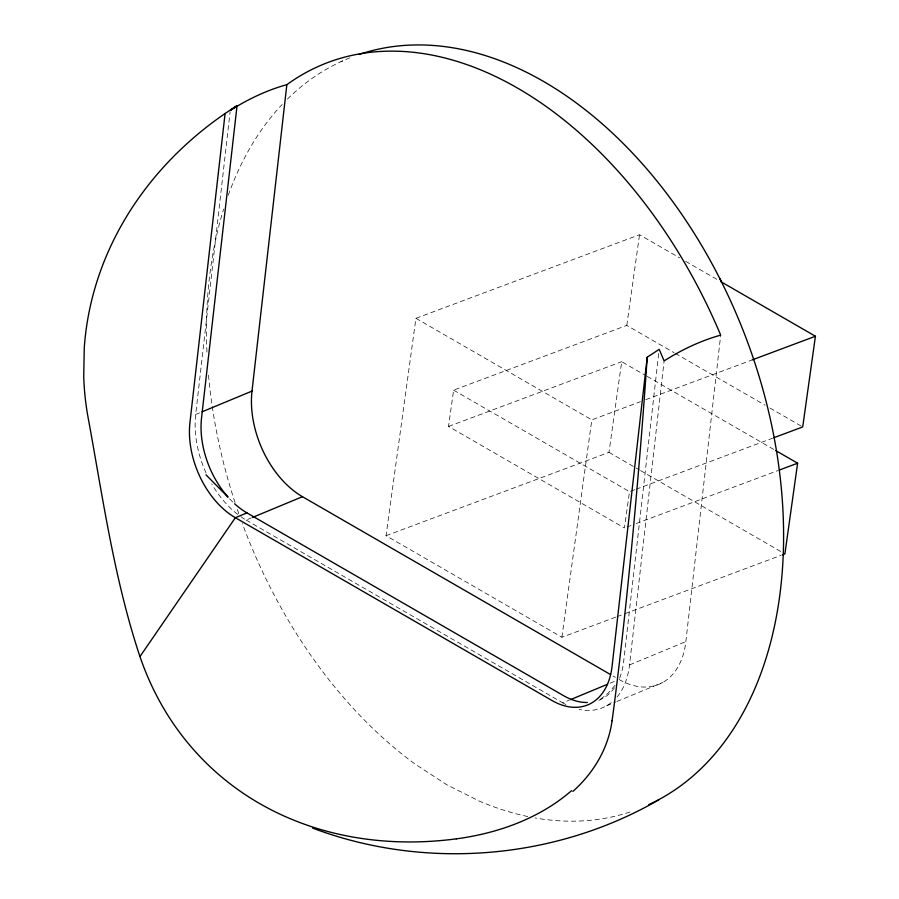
<?xml version="1.0" encoding="UTF-8"?>
<svg xmlns="http://www.w3.org/2000/svg" width="899" height="899" viewBox="0 0 899 899"><rect width="100%" height="100%" fill="white"/><g stroke="black" fill="none" stroke-linecap="round" stroke-linejoin="round"><path stroke-width="0.67" stroke-dasharray="4.5 3.37" d="M206.051 472.896A82.91 54.064 67.5 0 1 195.69 414.473L230.11 111.779M658.697 353.521L623.67 661.563A74.617 48.658 67.5 0 1 619.613 678.149M617.062 696.95A82.91 54.064 67.5 0 0 629.536 664.945L664.114 360.87M619.063 679.475A82.91 54.064 67.5 0 0 685.847 641.571L720.695 335.158M615.691 617.152L561.92 637.256L386.031 535.714L415.934 318.313L639.526 234.718L679.554 257.822M561.92 637.256L591.812 419.855L640.481 401.662M634.773 489.73L629.525 491.686L624.434 527.96L448.522 426.429L453.613 390.155L626.794 325.404L674.104 352.711M386.031 535.714L608.983 452.354L621.703 361.679L645.965 375.681M626.794 325.404L639.526 234.718M615.073 685.33L608.151 693.14L600.116 699.501M340.935 61.694L342.665 60.896M195.69 414.473L199.522 412.877M240.921 516.734A82.91 54.064 67.5 0 0 246.157 520.072L251.27 517.948M629.536 664.945L685.847 641.571M246.157 520.072L562.74 702.849L569.146 700.197M610.106 683.195L615.219 681.071M606.589 705.771L615.545 702.052M616.826 701.523L662.911 682.397M448.522 426.429L621.703 361.679M645.74 399.695L752.294 359.858M636.087 489.236L772.533 438.218M627.053 526.983L630.997 525.51M636.245 523.544L777.938 470.57M617.006 616.669L623.569 614.208M624.872 613.725L780.95 555.368M685.622 261.328L718.38 280.23M675.318 353.408L765.094 405.224M769.949 408.034L801.492 426.238M647.179 376.378L774.567 449.905M415.934 318.313L591.812 419.855M608.983 452.354L639.313 469.862M640.526 470.559L784.894 553.896M453.613 390.155L629.525 491.686M612.994 675.969L615.422 677.374M630.008 811.999A402.336 268.396 69.3 0 1 535.13 817.944M527.859 816.55A402.336 268.396 69.3 0 1 479.223 801.054L446.702 784.715L414.799 763.858A402.336 268.396 69.3 0 1 242.337 523.51M238.808 513.689A402.336 268.396 69.3 0 1 236.684 507.519M235.044 502.575A402.336 268.396 69.3 0 1 208.332 373.051M206.972 352.071A402.336 268.396 69.3 0 1 223.626 209.107M228.256 195.229A402.336 268.396 69.3 0 1 282.162 104.453M287.422 99.07A402.336 268.396 69.3 0 1 351.34 57.278M237.729 514.385A82.91 54.064 67.5 0 1 211.726 483.909M611.275 702.602A82.91 54.064 67.5 0 1 579.192 709.39M565.921 704.569A82.91 54.064 67.5 0 1 562.74 702.849M614.399 687.814A74.617 48.658 67.5 0 1 598.464 700.433M232.74 502.013A74.617 48.658 67.5 0 1 228.975 498.158"/><path stroke-width="1.35" d="M237.055 105.621L225.098 113.499L189.936 422.676A74.617 48.658 67.5 0 0 235.358 517.712L551.952 700.49A74.617 48.658 67.5 0 0 612.062 666.384L647.213 357.206L659.181 349.34L664.114 360.87L672.699 355.689A266.351 153.785 -60 0 1 720.695 335.158A405.056 264.126 67.5 0 0 286.848 84.675A266.351 153.785 -60 0 0 238.853 105.205L230.268 110.386L237.055 105.621L201.545 417.855A74.617 48.658 67.5 0 0 228.065 497.147L206.006 474.852M610.567 674.576L302.469 496.697A82.91 54.064 67.5 0 1 252.001 391.099L286.848 84.675M775.781 450.601L797.615 463.21L784.894 553.896L782.265 554.874M720.807 281.634L815.427 336.248L802.706 426.935L773.837 437.723M612.039 720.751L612.556 717.267A371.411 19.632 -85.2 0 0 647.213 357.206M456.287 838.857L455.849 838.913A400.246 323.618 -46.3 0 1 139.952 656.585L235.358 517.712L246.967 512.891L563.561 695.669A74.617 48.658 67.5 0 0 587.35 702.49M571.595 790.626C539.557 818.472 498.001 833.272 456.366 838.846M658.911 799.762C555.043 859.882 424.822 870.446 312.582 828.069M202.084 411.809L252.001 391.099M252.552 517.408L302.469 496.697M570.427 699.658L607.544 684.251M752.294 359.858L815.427 336.248M779.253 470.076L797.615 463.21M719.852 278.668L721.122 281.185M139.772 656.068C113.724 577.551 102.475 495.158 87.473 414.113A371.411 322.887 -0.6 0 1 83.719 376.535L84.259 347.846A371.411 322.887 -0.6 0 1 225.098 113.499M359.061 54.479A402.336 268.396 69.3 0 1 744.574 334.147A402.336 268.396 69.3 0 1 648.82 804.605M246.967 512.891A74.617 48.658 67.5 0 1 234.617 503.777M612.107 720.762A206.781 150.009 12.9 0 1 572.854 791.446"/></g></svg>
